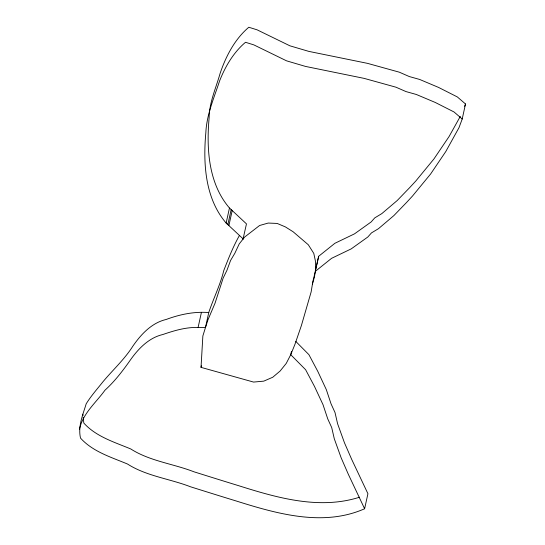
<?xml version="1.0" encoding="UTF-8"?>
<svg xmlns="http://www.w3.org/2000/svg" width="545" height="545" viewBox="0 0 545 545"><rect width="100%" height="100%" fill="white"/><g stroke="black" fill="none" stroke-linecap="round" stroke-linejoin="round"><path stroke-width="0.82" d="M201.03 367.364L202.863 335.945L205.451 327.586L207.945 319.874L215.03 303.231L223.164 278.052L226.918 270.368L230.583 260.442L234.827 253.296L239.235 243.894L244.644 237.055L259.584 225.501L268.208 223.055L277.16 223.436L285.382 226.904L293.108 231.754L308.313 244.773L313.784 253.391L315.555 261.654L315.371 271.301L312.891 281.336L311.127 291.963L301.392 325.556L294.872 344.522L290.744 354.693L286.241 363.399L280.144 371.002L272.766 377.235L263.766 381.146L253.568 382.072L201.03 367.364L201.378 365.784M315.514 270.388L314.431 276.935L312.455 284.061M315.787 268.753L318.675 256.273L334.882 243.295L354.529 233.839L371.125 221.972L374.769 217.877L381.793 213.633L397.162 200.574L409.813 187.487L415.828 180.981L433.922 158.97L449.094 136.509L460.321 116.371M295.833 341.463L308.92 354.672L317.79 371.37L326.332 389.661L331.053 403.859L334.998 412.497L337.6 423.758L344.454 442.772L351.702 459.394L367.923 493.722L364.612 508.757C323.11 527.117 276.656 513.697 235.583 500.794C220.589 496.216 205.629 491.522 190.668 486.835C169.856 478.742 146.571 476.201 127.482 464.013C111.057 457.153 92.779 451.703 80.517 438.098C77.819 426.388 82.854 414.861 86.199 403.791C91.11 395.861 97.289 388.898 103.087 381.623C112.972 369.776 124.546 359.319 132.871 346.143C140.985 334.364 151.728 322.803 166.157 319.479C179.768 314.411 194.177 311.406 208.755 312.551C213.442 298.428 220.234 285.096 223.777 270.558C228.423 258.555 233.144 246.572 239.487 235.372M79.488 429.222C82.806 413.403 95.9 402.782 104.981 390.193C114.409 381.636 122.23 371.533 129.56 361.171C137.681 349.399 148.424 337.839 162.853 334.514C174.223 330.611 185.947 327.089 198.101 327.45L201.412 312.414M318.675 256.273L315.371 271.301L331.578 258.323L351.225 248.874L367.82 237.007L371.465 232.906L378.489 228.668L393.858 215.602L406.509 202.522L412.524 196.009L430.611 174.005L445.79 151.544L458.999 127.653L462.208 119.008L465.512 103.972L457.323 96.928L438.568 87.425L419.664 79.454L409.315 76.559L399.294 72.178L367.487 63.356L308.817 51.387L289.899 45.814L257.111 29.832L248.806 27.25C234.8 39.138 225.889 56.224 220.085 73.473C215.963 88.079 209.28 102.426 209.137 117.781C206.323 148.587 208.428 183.536 229.459 208.006L226.148 223.041L243.22 238.969M229.459 208.006L231.175 209.546L227.865 224.574L226.148 223.041C205.124 198.571 203.019 163.623 205.833 132.817C206.589 114.859 214.042 97.868 219.594 80.933C225.249 66.51 233.573 52.32 245.502 42.285L253.806 44.867L286.595 60.849L305.513 66.422L364.183 78.391L395.99 87.207L406.005 91.587L416.36 94.489L435.264 102.46L454.019 111.963L462.208 119.008M208.755 312.551L205.451 327.586L198.101 327.45M228.893 225.582L232.197 210.547L231.175 209.546M243.043 239.078L246.469 223.886L232.197 210.547M291.439 351.532L290.744 354.693L305.616 369.708L314.485 386.405L323.022 404.697L327.749 418.887L331.694 427.532L334.296 438.786L341.15 457.807L348.398 474.429L364.612 508.757M464.633 106.33L465.512 103.972M359.523 497.217C319.588 509.963 277.425 497.939 238.894 485.765C223.9 481.181 208.933 476.487 193.972 471.8C173.16 463.713 149.875 461.172 130.786 448.978C114.361 442.118 96.084 436.668 83.821 423.063L83.167 417.416M82.792 414.186L82.983 415.801"/></g></svg>
